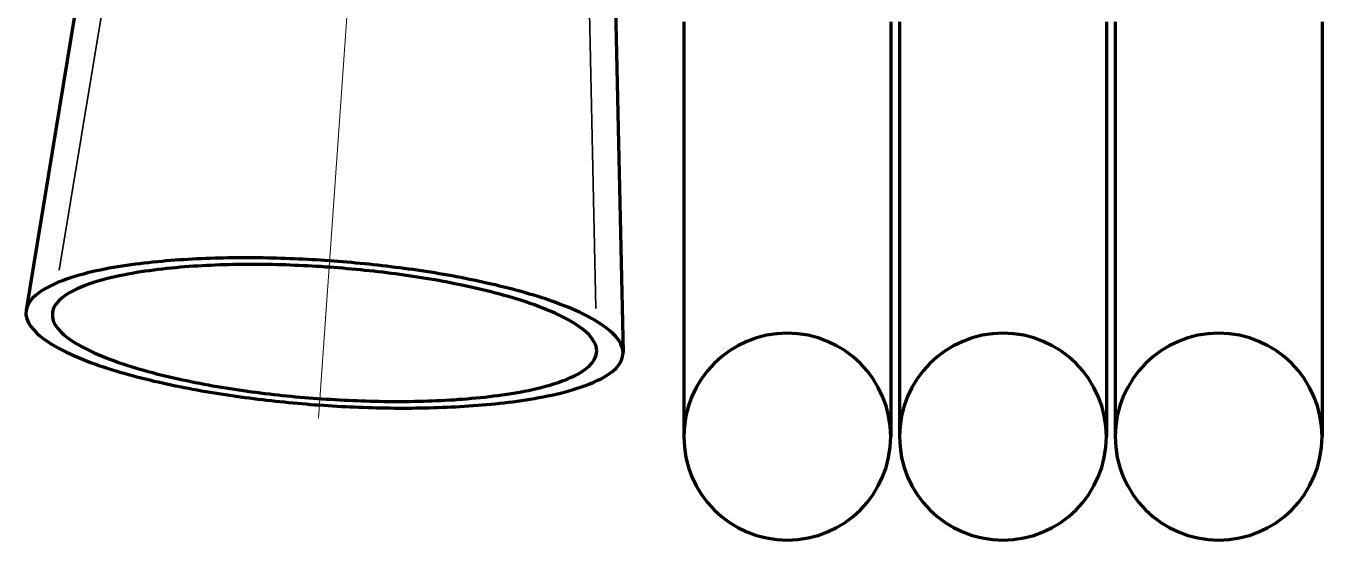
# Model space of a CAD drawing. Header units: millimetres. Extents: x 0 to 2208, y 0 to 420.
# Drawn here: x 160.52 to 175.25, y 148.27 to 154.11 of the extents above; entities that cross this region are included whole.
import ezdxf

# ---------------------------------------------------------------- set-up
doc = ezdxf.new("R2010")
doc.units = ezdxf.units.MM
doc.linetypes.add('IRAM-E-TRAZOS', pattern=[5, 4, -1])
doc.linetypes.add('IRAM-F-TRAZO-PUNTO', pattern=[20, 15, -2, 1, -2])
for name, color, linetype, lineweight in [('01-VISIBLE', 7, 'CONTINUOUS', 70), ('02-OCULTA', 4, 'IRAM-E-TRAZOS', 35), ('03-EJE', 1, 'IRAM-F-TRAZO-PUNTO', 18)]:
    doc.layers.add(name, color=color, linetype=linetype, lineweight=lineweight)

msp = doc.modelspace()

# ---------------------------------------------------------------- linework, layer by layer
at = {"layer": '01-VISIBLE'}
for p, q in [((163.693, 170.101), (160.525, 150.878)), ((166.884, 169.875), (167.306, 150.397))]:
    msp.add_line(p, q, dxfattribs=at)
for points in [[(167.996, 154.154), (167.996, 154.104), (167.996, 154.054), (167.996, 154.004), (167.996, 153.953), (167.996, 153.903), (167.996, 153.853), (167.996, 153.803), (167.996, 153.753), (167.996, 153.703), (167.996, 153.653), (167.996, 153.602), (167.996, 153.552), (167.996, 153.502), (167.996, 153.452), (167.996, 153.402), (167.996, 153.352), (167.996, 153.302), (167.996, 153.251), (167.996, 153.201), (167.996, 153.151), (167.996, 153.101), (167.996, 153.051), (167.996, 153.001), (167.996, 152.951), (167.996, 152.9), (167.996, 152.85), (167.996, 152.8), (167.996, 152.75), (167.996, 152.7), (167.996, 152.65), (167.996, 152.6), (167.996, 152.55), (167.996, 152.499), (167.996, 152.449), (167.996, 152.399), (167.996, 152.349), (167.996, 152.299), (167.996, 152.249), (167.996, 152.199), (167.996, 152.148), (167.996, 152.098), (167.996, 152.048), (167.996, 151.998), (167.996, 151.948), (167.996, 151.898), (167.996, 151.848), (167.996, 151.797), (167.996, 151.747), (167.996, 151.697), (167.996, 151.647), (167.996, 151.597), (167.996, 151.547), (167.996, 151.497), (167.996, 151.446), (167.996, 151.396), (167.996, 151.346), (167.996, 151.296), (167.996, 151.246), (167.996, 151.196), (167.996, 151.146), (167.996, 151.095), (167.996, 151.045), (167.996, 150.995), (167.996, 150.945), (167.996, 150.895), (167.996, 150.845), (167.996, 150.795), (167.996, 150.745), (167.996, 150.694), (167.996, 150.644), (167.996, 150.594), (167.996, 150.544), (167.996, 150.494), (167.996, 150.444), (167.996, 150.394), (167.996, 150.343), (167.996, 150.293), (167.996, 150.243), (167.996, 150.193), (167.996, 150.143), (167.996, 150.093), (167.996, 150.043), (167.996, 149.992), (167.996, 149.942), (167.996, 149.892), (167.996, 149.842), (167.996, 149.792), (167.996, 149.742), (167.996, 149.692), (167.996, 149.641), (167.996, 149.591), (167.996, 149.541), (167.996, 149.491), (167.996, 149.441)], [(170.346, 154.154), (170.346, 154.104), (170.346, 154.054), (170.346, 154.004), (170.346, 153.953), (170.346, 153.903), (170.346, 153.853), (170.346, 153.803), (170.346, 153.753), (170.346, 153.703), (170.346, 153.653), (170.346, 153.602), (170.346, 153.552), (170.346, 153.502), (170.346, 153.452), (170.346, 153.402), (170.346, 153.352), (170.346, 153.302), (170.346, 153.251), (170.346, 153.201), (170.346, 153.151), (170.346, 153.101), (170.346, 153.051), (170.346, 153.001), (170.346, 152.951), (170.346, 152.9), (170.346, 152.85), (170.346, 152.8), (170.346, 152.75), (170.346, 152.7), (170.346, 152.65), (170.346, 152.6), (170.346, 152.55), (170.346, 152.499), (170.346, 152.449), (170.346, 152.399), (170.346, 152.349), (170.346, 152.299), (170.346, 152.249), (170.346, 152.199), (170.346, 152.148), (170.346, 152.098), (170.346, 152.048), (170.346, 151.998), (170.346, 151.948), (170.346, 151.898), (170.346, 151.848), (170.346, 151.797), (170.346, 151.747), (170.346, 151.697), (170.346, 151.647), (170.346, 151.597), (170.346, 151.547), (170.346, 151.497), (170.346, 151.446), (170.346, 151.396), (170.346, 151.346), (170.346, 151.296), (170.346, 151.246), (170.346, 151.196), (170.346, 151.146), (170.346, 151.095), (170.346, 151.045), (170.346, 150.995), (170.346, 150.945), (170.346, 150.895), (170.346, 150.845), (170.346, 150.795), (170.346, 150.745), (170.346, 150.694), (170.346, 150.644), (170.346, 150.594), (170.346, 150.544), (170.346, 150.494), (170.346, 150.444), (170.346, 150.394), (170.346, 150.343), (170.346, 150.293), (170.346, 150.243), (170.346, 150.193), (170.346, 150.143), (170.346, 150.093), (170.346, 150.043), (170.346, 149.992), (170.346, 149.942), (170.346, 149.892), (170.346, 149.842), (170.346, 149.792), (170.346, 149.742), (170.346, 149.692), (170.346, 149.641), (170.346, 149.591), (170.346, 149.541), (170.346, 149.491), (170.346, 149.441)], [(170.446, 154.154), (170.446, 154.104), (170.446, 154.054), (170.446, 154.004), (170.446, 153.953), (170.446, 153.903), (170.446, 153.853), (170.446, 153.803), (170.446, 153.753), (170.446, 153.703), (170.446, 153.653), (170.446, 153.602), (170.446, 153.552), (170.446, 153.502), (170.446, 153.452), (170.446, 153.402), (170.446, 153.352), (170.446, 153.302), (170.446, 153.251), (170.446, 153.201), (170.446, 153.151), (170.446, 153.101), (170.446, 153.051), (170.446, 153.001), (170.446, 152.951), (170.446, 152.9), (170.446, 152.85), (170.446, 152.8), (170.446, 152.75), (170.446, 152.7), (170.446, 152.65), (170.446, 152.6), (170.446, 152.55), (170.446, 152.499), (170.446, 152.449), (170.446, 152.399), (170.446, 152.349), (170.446, 152.299), (170.446, 152.249), (170.446, 152.199), (170.446, 152.148), (170.446, 152.098), (170.446, 152.048), (170.446, 151.998), (170.446, 151.948), (170.446, 151.898), (170.446, 151.848), (170.446, 151.797), (170.446, 151.747), (170.446, 151.697), (170.446, 151.647), (170.446, 151.597), (170.446, 151.547), (170.446, 151.497), (170.446, 151.446), (170.446, 151.396), (170.446, 151.346), (170.446, 151.296), (170.446, 151.246), (170.446, 151.196), (170.446, 151.146), (170.446, 151.095), (170.446, 151.045), (170.446, 150.995), (170.446, 150.945), (170.446, 150.895), (170.446, 150.845), (170.446, 150.795), (170.446, 150.745), (170.446, 150.694), (170.446, 150.644), (170.446, 150.594), (170.446, 150.544), (170.446, 150.494), (170.446, 150.444), (170.446, 150.394), (170.446, 150.343), (170.446, 150.293), (170.446, 150.243), (170.446, 150.193), (170.446, 150.143), (170.446, 150.093), (170.446, 150.043), (170.446, 149.992), (170.446, 149.942), (170.446, 149.892), (170.446, 149.842), (170.446, 149.792), (170.446, 149.742), (170.446, 149.692), (170.446, 149.641), (170.446, 149.591), (170.446, 149.541), (170.446, 149.491), (170.446, 149.441)], [(172.796, 154.154), (172.796, 154.104), (172.796, 154.054), (172.796, 154.004), (172.796, 153.953), (172.796, 153.903), (172.796, 153.853), (172.796, 153.803), (172.796, 153.753), (172.796, 153.703), (172.796, 153.653), (172.796, 153.602), (172.796, 153.552), (172.796, 153.502), (172.796, 153.452), (172.796, 153.402), (172.796, 153.352), (172.796, 153.302), (172.796, 153.251), (172.796, 153.201), (172.796, 153.151), (172.796, 153.101), (172.796, 153.051), (172.796, 153.001), (172.796, 152.951), (172.796, 152.9), (172.796, 152.85), (172.796, 152.8), (172.796, 152.75), (172.796, 152.7), (172.796, 152.65), (172.796, 152.6), (172.796, 152.55), (172.796, 152.499), (172.796, 152.449), (172.796, 152.399), (172.796, 152.349), (172.796, 152.299), (172.796, 152.249), (172.796, 152.199), (172.796, 152.148), (172.796, 152.098), (172.796, 152.048), (172.796, 151.998), (172.796, 151.948), (172.796, 151.898), (172.796, 151.848), (172.796, 151.797), (172.796, 151.747), (172.796, 151.697), (172.796, 151.647), (172.796, 151.597), (172.796, 151.547), (172.796, 151.497), (172.796, 151.446), (172.796, 151.396), (172.796, 151.346), (172.796, 151.296), (172.796, 151.246), (172.796, 151.196), (172.796, 151.146), (172.796, 151.095), (172.796, 151.045), (172.796, 150.995), (172.796, 150.945), (172.796, 150.895), (172.796, 150.845), (172.796, 150.795), (172.796, 150.745), (172.796, 150.694), (172.796, 150.644), (172.796, 150.594), (172.796, 150.544), (172.796, 150.494), (172.796, 150.444), (172.796, 150.394), (172.796, 150.343), (172.796, 150.293), (172.796, 150.243), (172.796, 150.193), (172.796, 150.143), (172.796, 150.093), (172.796, 150.043), (172.796, 149.992), (172.796, 149.942), (172.796, 149.892), (172.796, 149.842), (172.796, 149.792), (172.796, 149.742), (172.796, 149.692), (172.796, 149.641), (172.796, 149.591), (172.796, 149.541), (172.796, 149.491), (172.796, 149.441)], [(172.896, 154.154), (172.896, 154.104), (172.896, 154.054), (172.896, 154.004), (172.896, 153.953), (172.896, 153.903), (172.896, 153.853), (172.896, 153.803), (172.896, 153.753), (172.896, 153.703), (172.896, 153.653), (172.896, 153.602), (172.896, 153.552), (172.896, 153.502), (172.896, 153.452), (172.896, 153.402), (172.896, 153.352), (172.896, 153.302), (172.896, 153.251), (172.896, 153.201), (172.896, 153.151), (172.896, 153.101), (172.896, 153.051), (172.896, 153.001), (172.896, 152.951), (172.896, 152.9), (172.896, 152.85), (172.896, 152.8), (172.896, 152.75), (172.896, 152.7), (172.896, 152.65), (172.896, 152.6), (172.896, 152.55), (172.896, 152.499), (172.896, 152.449), (172.896, 152.399), (172.896, 152.349), (172.896, 152.299), (172.896, 152.249), (172.896, 152.199), (172.896, 152.148), (172.896, 152.098), (172.896, 152.048), (172.896, 151.998), (172.896, 151.948), (172.896, 151.898), (172.896, 151.848), (172.896, 151.797), (172.896, 151.747), (172.896, 151.697), (172.896, 151.647), (172.896, 151.597), (172.896, 151.547), (172.896, 151.497), (172.896, 151.446), (172.896, 151.396), (172.896, 151.346), (172.896, 151.296), (172.896, 151.246), (172.896, 151.196), (172.896, 151.146), (172.896, 151.095), (172.896, 151.045), (172.896, 150.995), (172.896, 150.945), (172.896, 150.895), (172.896, 150.845), (172.896, 150.795), (172.896, 150.745), (172.896, 150.694), (172.896, 150.644), (172.896, 150.594), (172.896, 150.544), (172.896, 150.494), (172.896, 150.444), (172.896, 150.394), (172.896, 150.343), (172.896, 150.293), (172.896, 150.243), (172.896, 150.193), (172.896, 150.143), (172.896, 150.093), (172.896, 150.043), (172.896, 149.992), (172.896, 149.942), (172.896, 149.892), (172.896, 149.842), (172.896, 149.792), (172.896, 149.742), (172.896, 149.692), (172.896, 149.641), (172.896, 149.591), (172.896, 149.541), (172.896, 149.491), (172.896, 149.441)], [(175.246, 154.154), (175.246, 154.104), (175.246, 154.054), (175.246, 154.004), (175.246, 153.953), (175.246, 153.903), (175.246, 153.853), (175.246, 153.803), (175.246, 153.753), (175.246, 153.703), (175.246, 153.653), (175.246, 153.602), (175.246, 153.552), (175.246, 153.502), (175.246, 153.452), (175.246, 153.402), (175.246, 153.352), (175.246, 153.302), (175.246, 153.251), (175.246, 153.201), (175.246, 153.151), (175.246, 153.101), (175.246, 153.051), (175.246, 153.001), (175.246, 152.951), (175.246, 152.9), (175.246, 152.85), (175.246, 152.8), (175.246, 152.75), (175.246, 152.7), (175.246, 152.65), (175.246, 152.6), (175.246, 152.55), (175.246, 152.499), (175.246, 152.449), (175.246, 152.399), (175.246, 152.349), (175.246, 152.299), (175.246, 152.249), (175.246, 152.199), (175.246, 152.148), (175.246, 152.098), (175.246, 152.048), (175.246, 151.998), (175.246, 151.948), (175.246, 151.898), (175.246, 151.848), (175.246, 151.797), (175.246, 151.747), (175.246, 151.697), (175.246, 151.647), (175.246, 151.597), (175.246, 151.547), (175.246, 151.497), (175.246, 151.446), (175.246, 151.396), (175.246, 151.346), (175.246, 151.296), (175.246, 151.246), (175.246, 151.196), (175.246, 151.146), (175.246, 151.095), (175.246, 151.045), (175.246, 150.995), (175.246, 150.945), (175.246, 150.895), (175.246, 150.845), (175.246, 150.795), (175.246, 150.745), (175.246, 150.694), (175.246, 150.644), (175.246, 150.594), (175.246, 150.544), (175.246, 150.494), (175.246, 150.444), (175.246, 150.394), (175.246, 150.343), (175.246, 150.293), (175.246, 150.243), (175.246, 150.193), (175.246, 150.143), (175.246, 150.093), (175.246, 150.043), (175.246, 149.992), (175.246, 149.942), (175.246, 149.892), (175.246, 149.842), (175.246, 149.792), (175.246, 149.742), (175.246, 149.692), (175.246, 149.641), (175.246, 149.591), (175.246, 149.541), (175.246, 149.491), (175.246, 149.441)], [(165.61, 151.218), (165.561, 151.228), (165.512, 151.238), (165.463, 151.248), (165.413, 151.257), (165.364, 151.266), (165.315, 151.275), (165.265, 151.283), (165.216, 151.292), (165.166, 151.3), (165.117, 151.308), (165.067, 151.316), (165.017, 151.323), (164.968, 151.331), (164.918, 151.338), (164.868, 151.345), (164.819, 151.351), (164.769, 151.358), (164.719, 151.364), (164.669, 151.371), (164.62, 151.377), (164.57, 151.382), (164.52, 151.388), (164.47, 151.393), (164.42, 151.399), (164.37, 151.404), (164.32, 151.409), (164.27, 151.413), (164.22, 151.418), (164.17, 151.422), (164.12, 151.426), (164.07, 151.43), (164.02, 151.434), (163.97, 151.438), (163.92, 151.441), (163.87, 151.445), (163.82, 151.448), (163.77, 151.451), (163.72, 151.453), (163.67, 151.456), (163.62, 151.458), (163.57, 151.46), (163.52, 151.462), (163.469, 151.464), (163.419, 151.466), (163.369, 151.467), (163.319, 151.469), (163.269, 151.47), (163.219, 151.471), (163.169, 151.471), (163.118, 151.472), (163.068, 151.472), (163.018, 151.472), (162.968, 151.472), (162.918, 151.472), (162.868, 151.471), (162.817, 151.471), (162.767, 151.47), (162.717, 151.469), (162.667, 151.467), (162.617, 151.466), (162.567, 151.464), (162.516, 151.462), (162.466, 151.46), (162.416, 151.457), (162.366, 151.454), (162.316, 151.451), (162.266, 151.448), (162.216, 151.445), (162.166, 151.441), (162.116, 151.437), (162.066, 151.432), (162.016, 151.428), (161.966, 151.423), (161.916, 151.417), (161.866, 151.412), (161.817, 151.406), (161.767, 151.399), (161.717, 151.393), (161.667, 151.385), (161.618, 151.378), (161.568, 151.37), (161.519, 151.361), (161.469, 151.353), (161.42, 151.343), (161.371, 151.333), (161.322, 151.323), (161.273, 151.312), (161.224, 151.3), (161.176, 151.287), (161.127, 151.274), (161.079, 151.26), (161.031, 151.245), (160.984, 151.229), (160.937, 151.212), (160.89, 151.194), (160.844, 151.174), (160.798, 151.152), (160.754, 151.129), (160.711, 151.104), (160.669, 151.075), (160.63, 151.044), (160.594, 151.009), (160.563, 150.97), (160.539, 150.926), (160.525, 150.878)], [(165.46, 151.165), (165.411, 151.175), (165.362, 151.185), (165.313, 151.194), (165.264, 151.204), (165.215, 151.213), (165.166, 151.221), (165.116, 151.23), (165.067, 151.238), (165.018, 151.246), (164.968, 151.254), (164.919, 151.261), (164.869, 151.269), (164.82, 151.276), (164.77, 151.283), (164.721, 151.289), (164.671, 151.296), (164.621, 151.302), (164.572, 151.308), (164.522, 151.314), (164.472, 151.319), (164.422, 151.325), (164.373, 151.33), (164.323, 151.335), (164.273, 151.34), (164.223, 151.345), (164.173, 151.349), (164.124, 151.353), (164.074, 151.357), (164.024, 151.361), (163.974, 151.365), (163.924, 151.368), (163.874, 151.372), (163.824, 151.375), (163.774, 151.378), (163.724, 151.38), (163.674, 151.383), (163.624, 151.385), (163.574, 151.387), (163.524, 151.389), (163.474, 151.391), (163.424, 151.392), (163.374, 151.394), (163.324, 151.395), (163.274, 151.396), (163.224, 151.396), (163.174, 151.397), (163.124, 151.397), (163.074, 151.397), (163.024, 151.397), (162.974, 151.396), (162.924, 151.396), (162.874, 151.395), (162.824, 151.394), (162.774, 151.392), (162.724, 151.391), (162.674, 151.389), (162.624, 151.387), (162.574, 151.385), (162.524, 151.382), (162.474, 151.379), (162.424, 151.376), (162.374, 151.372), (162.324, 151.369), (162.275, 151.365), (162.225, 151.36), (162.175, 151.355), (162.125, 151.35), (162.075, 151.345), (162.026, 151.339), (161.976, 151.333), (161.927, 151.326), (161.877, 151.319), (161.827, 151.312), (161.778, 151.304), (161.729, 151.296), (161.68, 151.287), (161.63, 151.277), (161.581, 151.267), (161.533, 151.257), (161.484, 151.245), (161.435, 151.233), (161.387, 151.22), (161.339, 151.206), (161.291, 151.192), (161.244, 151.176), (161.197, 151.159), (161.15, 151.14), (161.104, 151.12), (161.059, 151.098), (161.015, 151.074), (160.973, 151.048), (160.933, 151.018), (160.896, 150.984), (160.863, 150.946), (160.838, 150.903), (160.824, 150.855)], [(167.306, 150.397), (167.299, 150.446), (167.281, 150.493), (167.256, 150.537), (167.225, 150.577), (167.191, 150.613), (167.153, 150.647), (167.114, 150.678), (167.073, 150.708), (167.031, 150.735), (166.988, 150.761), (166.945, 150.786), (166.9, 150.81), (166.855, 150.832), (166.81, 150.854), (166.764, 150.875), (166.718, 150.895), (166.672, 150.914), (166.625, 150.932), (166.578, 150.95), (166.531, 150.968), (166.484, 150.984), (166.436, 151.001), (166.388, 151.017), (166.34, 151.032), (166.292, 151.047), (166.244, 151.061), (166.196, 151.075), (166.148, 151.089), (166.099, 151.102), (166.051, 151.115), (166.002, 151.128), (165.953, 151.14), (165.904, 151.152), (165.856, 151.164), (165.807, 151.175), (165.758, 151.186), (165.708, 151.197), (165.659, 151.208), (165.61, 151.218)], [(167.007, 150.416), (166.999, 150.467), (166.979, 150.514), (166.952, 150.557), (166.919, 150.596), (166.882, 150.631), (166.843, 150.664), (166.802, 150.694), (166.76, 150.723), (166.716, 150.749), (166.672, 150.775), (166.626, 150.798), (166.581, 150.821), (166.534, 150.842), (166.488, 150.863), (166.441, 150.883), (166.393, 150.902), (166.345, 150.92), (166.298, 150.938), (166.249, 150.955), (166.201, 150.971), (166.153, 150.987), (166.104, 151.002), (166.055, 151.017), (166.006, 151.032), (165.957, 151.046), (165.908, 151.059), (165.858, 151.072), (165.809, 151.085), (165.759, 151.098), (165.71, 151.11), (165.66, 151.122), (165.61, 151.133), (165.56, 151.144), (165.51, 151.155), (165.46, 151.165)], [(160.525, 150.878), (160.523, 150.828), (160.533, 150.779), (160.553, 150.733), (160.58, 150.691), (160.611, 150.653), (160.646, 150.617), (160.684, 150.584), (160.723, 150.553), (160.764, 150.524), (160.806, 150.497), (160.849, 150.472), (160.893, 150.447), (160.937, 150.424), (160.982, 150.402), (161.027, 150.38), (161.073, 150.36), (161.119, 150.34), (161.165, 150.321), (161.211, 150.303), (161.258, 150.285), (161.305, 150.268), (161.352, 150.251), (161.4, 150.235), (161.447, 150.219), (161.495, 150.204), (161.543, 150.189), (161.59, 150.175), (161.638, 150.161), (161.687, 150.148), (161.735, 150.134), (161.783, 150.122), (161.832, 150.109), (161.88, 150.097), (161.929, 150.085), (161.977, 150.073), (162.026, 150.062), (162.075, 150.051), (162.124, 150.04), (162.173, 150.03), (162.221, 150.019), (162.27, 150.009), (162.32, 150), (162.369, 149.99), (162.418, 149.981), (162.467, 149.972), (162.516, 149.963), (162.565, 149.954), (162.615, 149.946), (162.664, 149.938), (162.713, 149.93), (162.763, 149.922), (162.812, 149.915), (162.862, 149.907), (162.911, 149.9), (162.961, 149.893), (163.01, 149.887), (163.06, 149.88), (163.11, 149.874), (163.159, 149.868), (163.209, 149.862), (163.259, 149.856), (163.308, 149.85), (163.358, 149.845), (163.408, 149.84), (163.457, 149.835), (163.507, 149.83), (163.557, 149.825), (163.607, 149.82), (163.657, 149.816), (163.706, 149.812), (163.756, 149.808), (163.806, 149.804), (163.856, 149.801), (163.906, 149.797), (163.956, 149.794), (164.006, 149.791), (164.056, 149.788), (164.106, 149.785), (164.156, 149.783), (164.206, 149.78), (164.256, 149.778), (164.305, 149.776), (164.355, 149.774), (164.405, 149.772), (164.455, 149.771), (164.505, 149.77), (164.555, 149.769), (164.605, 149.768), (164.655, 149.767), (164.705, 149.766), (164.755, 149.766), (164.805, 149.766), (164.855, 149.766), (164.905, 149.766), (164.955, 149.767), (165.005, 149.767), (165.055, 149.768), (165.105, 149.769), (165.155, 149.771), (165.205, 149.772), (165.255, 149.774), (165.305, 149.776), (165.355, 149.778), (165.405, 149.781), (165.455, 149.783), (165.505, 149.786), (165.555, 149.79), (165.605, 149.793), (165.655, 149.797), (165.705, 149.801), (165.755, 149.805), (165.804, 149.81), (165.854, 149.815), (165.904, 149.82), (165.954, 149.826), (166.003, 149.832), (166.053, 149.838), (166.102, 149.844), (166.152, 149.851), (166.201, 149.859), (166.251, 149.867), (166.3, 149.875), (166.349, 149.884), (166.398, 149.893), (166.447, 149.903), (166.496, 149.913), (166.545, 149.924), (166.594, 149.936), (166.642, 149.948), (166.691, 149.961), (166.739, 149.975), (166.786, 149.99), (166.834, 150.005), (166.881, 150.022), (166.928, 150.04), (166.974, 150.06), (167.019, 150.081), (167.064, 150.103), (167.107, 150.128), (167.149, 150.156), (167.189, 150.186), (167.226, 150.22), (167.258, 150.258), (167.284, 150.3), (167.301, 150.347), (167.306, 150.397)], [(160.824, 150.855), (160.823, 150.805), (160.834, 150.757), (160.856, 150.712), (160.885, 150.671), (160.918, 150.633), (160.955, 150.599), (160.993, 150.568), (161.034, 150.538), (161.076, 150.511), (161.119, 150.485), (161.162, 150.461), (161.207, 150.437), (161.252, 150.415), (161.297, 150.394), (161.343, 150.374), (161.389, 150.355), (161.435, 150.336), (161.482, 150.318), (161.529, 150.301), (161.576, 150.284), (161.624, 150.268), (161.671, 150.253), (161.719, 150.237), (161.767, 150.223), (161.815, 150.209), (161.863, 150.195), (161.911, 150.181), (161.96, 150.168), (162.008, 150.156), (162.057, 150.144), (162.105, 150.132), (162.154, 150.12), (162.203, 150.109), (162.251, 150.098), (162.3, 150.087), (162.349, 150.077), (162.398, 150.067), (162.447, 150.057), (162.497, 150.047), (162.546, 150.038), (162.595, 150.029), (162.644, 150.02), (162.694, 150.012), (162.743, 150.003), (162.792, 149.995), (162.842, 149.987), (162.891, 149.98), (162.941, 149.972), (162.99, 149.965), (163.04, 149.958), (163.089, 149.951), (163.139, 149.945), (163.189, 149.939), (163.238, 149.932), (163.288, 149.926), (163.338, 149.921), (163.388, 149.915), (163.437, 149.91), (163.487, 149.905), (163.537, 149.9), (163.587, 149.895), (163.637, 149.891), (163.687, 149.886), (163.736, 149.882), (163.786, 149.878), (163.836, 149.875), (163.886, 149.871), (163.936, 149.868), (163.986, 149.865), (164.036, 149.862), (164.086, 149.859), (164.136, 149.856), (164.186, 149.854), (164.236, 149.852), (164.286, 149.85), (164.336, 149.848), (164.386, 149.846), (164.436, 149.845), (164.486, 149.844), (164.536, 149.843), (164.586, 149.842), (164.636, 149.842), (164.686, 149.841), (164.736, 149.841), (164.786, 149.841), (164.837, 149.842), (164.887, 149.842), (164.937, 149.843), (164.987, 149.844), (165.037, 149.845), (165.087, 149.847), (165.137, 149.849), (165.187, 149.851), (165.237, 149.853), (165.287, 149.855), (165.337, 149.858), (165.387, 149.861), (165.437, 149.865), (165.487, 149.868), (165.536, 149.872), (165.586, 149.877), (165.636, 149.881), (165.686, 149.886), (165.736, 149.891), (165.785, 149.897), (165.835, 149.903), (165.885, 149.909), (165.934, 149.916), (165.984, 149.924), (166.033, 149.931), (166.083, 149.94), (166.132, 149.948), (166.181, 149.958), (166.23, 149.967), (166.279, 149.978), (166.328, 149.989), (166.377, 150.001), (166.425, 150.014), (166.473, 150.027), (166.521, 150.042), (166.569, 150.057), (166.616, 150.074), (166.663, 150.092), (166.709, 150.111), (166.754, 150.132), (166.798, 150.156), (166.841, 150.182), (166.882, 150.21), (166.921, 150.242), (166.955, 150.279), (166.983, 150.32), (167.001, 150.367), (167.007, 150.416)]]:
    msp.add_lwpolyline(points, dxfattribs=at)
for centre, start, end in [((169.171, 149.441), 90, 180), ((169.171, 149.441), 0, 90), ((171.621, 149.441), 90, 180), ((171.621, 149.441), 0, 90), ((174.071, 149.441), 90, 180), ((174.071, 149.441), 0, 90), ((169.171, 149.441), -180, -90), ((169.171, 149.441), 179.9979, -180), ((169.171, 149.441), 180, 0), ((169.171, 149.441), -90, 0), ((169.171, 149.441), 0, 0.0021), ((171.621, 149.441), -180, -90), ((171.621, 149.441), 179.9979, -180), ((171.621, 149.441), 180, 0), ((171.621, 149.441), -90, 0), ((171.621, 149.441), 0, 0.0021), ((174.071, 149.441), -180, -90), ((174.071, 149.441), 179.9979, -180), ((174.071, 149.441), 180, 0), ((174.071, 149.441), -90, 0), ((174.071, 149.441), 0, 0.0021)]:
    msp.add_arc(centre, 1.175, start, end, dxfattribs=at)
at = {"layer": '02-OCULTA'}
for p, q in [((163.992, 170.078), (160.824, 150.855)), ((166.585, 169.894), (167.007, 150.416))]:
    msp.add_line(p, q, dxfattribs=at)
for points in [[(167.996, 154.154), (167.996, 154.104), (167.996, 154.054), (167.996, 154.004), (167.996, 153.953), (167.996, 153.903), (167.996, 153.853), (167.996, 153.803), (167.996, 153.753), (167.996, 153.703), (167.996, 153.653), (167.996, 153.602), (167.996, 153.552), (167.996, 153.502), (167.996, 153.452), (167.996, 153.402), (167.996, 153.352), (167.996, 153.302), (167.996, 153.251), (167.996, 153.201), (167.996, 153.151), (167.996, 153.101), (167.996, 153.051), (167.996, 153.001), (167.996, 152.951), (167.996, 152.9), (167.996, 152.85), (167.996, 152.8), (167.996, 152.75), (167.996, 152.7), (167.996, 152.65), (167.996, 152.6), (167.996, 152.55), (167.996, 152.499), (167.996, 152.449), (167.996, 152.399), (167.996, 152.349), (167.996, 152.299), (167.996, 152.249), (167.996, 152.199), (167.996, 152.148), (167.996, 152.098), (167.996, 152.048), (167.996, 151.998), (167.996, 151.948), (167.996, 151.898), (167.996, 151.848), (167.996, 151.797), (167.996, 151.747), (167.996, 151.697), (167.996, 151.647), (167.996, 151.597), (167.996, 151.547), (167.996, 151.497), (167.996, 151.446), (167.996, 151.396), (167.996, 151.346), (167.996, 151.296), (167.996, 151.246), (167.996, 151.196), (167.996, 151.146), (167.996, 151.095), (167.996, 151.045), (167.996, 150.995), (167.996, 150.945), (167.996, 150.895), (167.996, 150.845), (167.996, 150.795), (167.996, 150.745), (167.996, 150.694), (167.996, 150.644), (167.996, 150.594), (167.996, 150.544), (167.996, 150.494), (167.996, 150.444), (167.996, 150.394), (167.996, 150.343), (167.996, 150.293), (167.996, 150.243), (167.996, 150.193), (167.996, 150.143), (167.996, 150.093), (167.996, 150.043), (167.996, 149.992), (167.996, 149.942), (167.996, 149.892), (167.996, 149.842), (167.996, 149.792), (167.996, 149.742), (167.996, 149.692), (167.996, 149.641), (167.996, 149.591), (167.996, 149.541), (167.996, 149.491), (167.996, 149.441)], [(170.346, 154.154), (170.346, 154.104), (170.346, 154.054), (170.346, 154.004), (170.346, 153.953), (170.346, 153.903), (170.346, 153.853), (170.346, 153.803), (170.346, 153.753), (170.346, 153.703), (170.346, 153.653), (170.346, 153.602), (170.346, 153.552), (170.346, 153.502), (170.346, 153.452), (170.346, 153.402), (170.346, 153.352), (170.346, 153.302), (170.346, 153.251), (170.346, 153.201), (170.346, 153.151), (170.346, 153.101), (170.346, 153.051), (170.346, 153.001), (170.346, 152.951), (170.346, 152.9), (170.346, 152.85), (170.346, 152.8), (170.346, 152.75), (170.346, 152.7), (170.346, 152.65), (170.346, 152.6), (170.346, 152.55), (170.346, 152.499), (170.346, 152.449), (170.346, 152.399), (170.346, 152.349), (170.346, 152.299), (170.346, 152.249), (170.346, 152.199), (170.346, 152.148), (170.346, 152.098), (170.346, 152.048), (170.346, 151.998), (170.346, 151.948), (170.346, 151.898), (170.346, 151.848), (170.346, 151.797), (170.346, 151.747), (170.346, 151.697), (170.346, 151.647), (170.346, 151.597), (170.346, 151.547), (170.346, 151.497), (170.346, 151.446), (170.346, 151.396), (170.346, 151.346), (170.346, 151.296), (170.346, 151.246), (170.346, 151.196), (170.346, 151.146), (170.346, 151.095), (170.346, 151.045), (170.346, 150.995), (170.346, 150.945), (170.346, 150.895), (170.346, 150.845), (170.346, 150.795), (170.346, 150.745), (170.346, 150.694), (170.346, 150.644), (170.346, 150.594), (170.346, 150.544), (170.346, 150.494), (170.346, 150.444), (170.346, 150.394), (170.346, 150.343), (170.346, 150.293), (170.346, 150.243), (170.346, 150.193), (170.346, 150.143), (170.346, 150.093), (170.346, 150.043), (170.346, 149.992), (170.346, 149.942), (170.346, 149.892), (170.346, 149.842), (170.346, 149.792), (170.346, 149.742), (170.346, 149.692), (170.346, 149.641), (170.346, 149.591), (170.346, 149.541), (170.346, 149.491), (170.346, 149.441)], [(170.446, 154.154), (170.446, 154.104), (170.446, 154.054), (170.446, 154.004), (170.446, 153.953), (170.446, 153.903), (170.446, 153.853), (170.446, 153.803), (170.446, 153.753), (170.446, 153.703), (170.446, 153.653), (170.446, 153.602), (170.446, 153.552), (170.446, 153.502), (170.446, 153.452), (170.446, 153.402), (170.446, 153.352), (170.446, 153.302), (170.446, 153.251), (170.446, 153.201), (170.446, 153.151), (170.446, 153.101), (170.446, 153.051), (170.446, 153.001), (170.446, 152.951), (170.446, 152.9), (170.446, 152.85), (170.446, 152.8), (170.446, 152.75), (170.446, 152.7), (170.446, 152.65), (170.446, 152.6), (170.446, 152.55), (170.446, 152.499), (170.446, 152.449), (170.446, 152.399), (170.446, 152.349), (170.446, 152.299), (170.446, 152.249), (170.446, 152.199), (170.446, 152.148), (170.446, 152.098), (170.446, 152.048), (170.446, 151.998), (170.446, 151.948), (170.446, 151.898), (170.446, 151.848), (170.446, 151.797), (170.446, 151.747), (170.446, 151.697), (170.446, 151.647), (170.446, 151.597), (170.446, 151.547), (170.446, 151.497), (170.446, 151.446), (170.446, 151.396), (170.446, 151.346), (170.446, 151.296), (170.446, 151.246), (170.446, 151.196), (170.446, 151.146), (170.446, 151.095), (170.446, 151.045), (170.446, 150.995), (170.446, 150.945), (170.446, 150.895), (170.446, 150.845), (170.446, 150.795), (170.446, 150.745), (170.446, 150.694), (170.446, 150.644), (170.446, 150.594), (170.446, 150.544), (170.446, 150.494), (170.446, 150.444), (170.446, 150.394), (170.446, 150.343), (170.446, 150.293), (170.446, 150.243), (170.446, 150.193), (170.446, 150.143), (170.446, 150.093), (170.446, 150.043), (170.446, 149.992), (170.446, 149.942), (170.446, 149.892), (170.446, 149.842), (170.446, 149.792), (170.446, 149.742), (170.446, 149.692), (170.446, 149.641), (170.446, 149.591), (170.446, 149.541), (170.446, 149.491), (170.446, 149.441)], [(172.796, 154.154), (172.796, 154.104), (172.796, 154.054), (172.796, 154.004), (172.796, 153.953), (172.796, 153.903), (172.796, 153.853), (172.796, 153.803), (172.796, 153.753), (172.796, 153.703), (172.796, 153.653), (172.796, 153.602), (172.796, 153.552), (172.796, 153.502), (172.796, 153.452), (172.796, 153.402), (172.796, 153.352), (172.796, 153.302), (172.796, 153.251), (172.796, 153.201), (172.796, 153.151), (172.796, 153.101), (172.796, 153.051), (172.796, 153.001), (172.796, 152.951), (172.796, 152.9), (172.796, 152.85), (172.796, 152.8), (172.796, 152.75), (172.796, 152.7), (172.796, 152.65), (172.796, 152.6), (172.796, 152.55), (172.796, 152.499), (172.796, 152.449), (172.796, 152.399), (172.796, 152.349), (172.796, 152.299), (172.796, 152.249), (172.796, 152.199), (172.796, 152.148), (172.796, 152.098), (172.796, 152.048), (172.796, 151.998), (172.796, 151.948), (172.796, 151.898), (172.796, 151.848), (172.796, 151.797), (172.796, 151.747), (172.796, 151.697), (172.796, 151.647), (172.796, 151.597), (172.796, 151.547), (172.796, 151.497), (172.796, 151.446), (172.796, 151.396), (172.796, 151.346), (172.796, 151.296), (172.796, 151.246), (172.796, 151.196), (172.796, 151.146), (172.796, 151.095), (172.796, 151.045), (172.796, 150.995), (172.796, 150.945), (172.796, 150.895), (172.796, 150.845), (172.796, 150.795), (172.796, 150.745), (172.796, 150.694), (172.796, 150.644), (172.796, 150.594), (172.796, 150.544), (172.796, 150.494), (172.796, 150.444), (172.796, 150.394), (172.796, 150.343), (172.796, 150.293), (172.796, 150.243), (172.796, 150.193), (172.796, 150.143), (172.796, 150.093), (172.796, 150.043), (172.796, 149.992), (172.796, 149.942), (172.796, 149.892), (172.796, 149.842), (172.796, 149.792), (172.796, 149.742), (172.796, 149.692), (172.796, 149.641), (172.796, 149.591), (172.796, 149.541), (172.796, 149.491), (172.796, 149.441)], [(172.896, 154.154), (172.896, 154.104), (172.896, 154.054), (172.896, 154.004), (172.896, 153.953), (172.896, 153.903), (172.896, 153.853), (172.896, 153.803), (172.896, 153.753), (172.896, 153.703), (172.896, 153.653), (172.896, 153.602), (172.896, 153.552), (172.896, 153.502), (172.896, 153.452), (172.896, 153.402), (172.896, 153.352), (172.896, 153.302), (172.896, 153.251), (172.896, 153.201), (172.896, 153.151), (172.896, 153.101), (172.896, 153.051), (172.896, 153.001), (172.896, 152.951), (172.896, 152.9), (172.896, 152.85), (172.896, 152.8), (172.896, 152.75), (172.896, 152.7), (172.896, 152.65), (172.896, 152.6), (172.896, 152.55), (172.896, 152.499), (172.896, 152.449), (172.896, 152.399), (172.896, 152.349), (172.896, 152.299), (172.896, 152.249), (172.896, 152.199), (172.896, 152.148), (172.896, 152.098), (172.896, 152.048), (172.896, 151.998), (172.896, 151.948), (172.896, 151.898), (172.896, 151.848), (172.896, 151.797), (172.896, 151.747), (172.896, 151.697), (172.896, 151.647), (172.896, 151.597), (172.896, 151.547), (172.896, 151.497), (172.896, 151.446), (172.896, 151.396), (172.896, 151.346), (172.896, 151.296), (172.896, 151.246), (172.896, 151.196), (172.896, 151.146), (172.896, 151.095), (172.896, 151.045), (172.896, 150.995), (172.896, 150.945), (172.896, 150.895), (172.896, 150.845), (172.896, 150.795), (172.896, 150.745), (172.896, 150.694), (172.896, 150.644), (172.896, 150.594), (172.896, 150.544), (172.896, 150.494), (172.896, 150.444), (172.896, 150.394), (172.896, 150.343), (172.896, 150.293), (172.896, 150.243), (172.896, 150.193), (172.896, 150.143), (172.896, 150.093), (172.896, 150.043), (172.896, 149.992), (172.896, 149.942), (172.896, 149.892), (172.896, 149.842), (172.896, 149.792), (172.896, 149.742), (172.896, 149.692), (172.896, 149.641), (172.896, 149.591), (172.896, 149.541), (172.896, 149.491), (172.896, 149.441)], [(175.246, 154.154), (175.246, 154.104), (175.246, 154.054), (175.246, 154.004), (175.246, 153.953), (175.246, 153.903), (175.246, 153.853), (175.246, 153.803), (175.246, 153.753), (175.246, 153.703), (175.246, 153.653), (175.246, 153.602), (175.246, 153.552), (175.246, 153.502), (175.246, 153.452), (175.246, 153.402), (175.246, 153.352), (175.246, 153.302), (175.246, 153.251), (175.246, 153.201), (175.246, 153.151), (175.246, 153.101), (175.246, 153.051), (175.246, 153.001), (175.246, 152.951), (175.246, 152.9), (175.246, 152.85), (175.246, 152.8), (175.246, 152.75), (175.246, 152.7), (175.246, 152.65), (175.246, 152.6), (175.246, 152.55), (175.246, 152.499), (175.246, 152.449), (175.246, 152.399), (175.246, 152.349), (175.246, 152.299), (175.246, 152.249), (175.246, 152.199), (175.246, 152.148), (175.246, 152.098), (175.246, 152.048), (175.246, 151.998), (175.246, 151.948), (175.246, 151.898), (175.246, 151.848), (175.246, 151.797), (175.246, 151.747), (175.246, 151.697), (175.246, 151.647), (175.246, 151.597), (175.246, 151.547), (175.246, 151.497), (175.246, 151.446), (175.246, 151.396), (175.246, 151.346), (175.246, 151.296), (175.246, 151.246), (175.246, 151.196), (175.246, 151.146), (175.246, 151.095), (175.246, 151.045), (175.246, 150.995), (175.246, 150.945), (175.246, 150.895), (175.246, 150.845), (175.246, 150.795), (175.246, 150.745), (175.246, 150.694), (175.246, 150.644), (175.246, 150.594), (175.246, 150.544), (175.246, 150.494), (175.246, 150.444), (175.246, 150.394), (175.246, 150.343), (175.246, 150.293), (175.246, 150.243), (175.246, 150.193), (175.246, 150.143), (175.246, 150.093), (175.246, 150.043), (175.246, 149.992), (175.246, 149.942), (175.246, 149.892), (175.246, 149.842), (175.246, 149.792), (175.246, 149.742), (175.246, 149.692), (175.246, 149.641), (175.246, 149.591), (175.246, 149.541), (175.246, 149.491), (175.246, 149.441)]]:
    msp.add_lwpolyline(points, dxfattribs=at)
for centre, start, end in [((169.171, 149.441), 90, 179.9979), ((169.171, 149.441), 0.0021, 90), ((171.621, 149.441), 90, 179.9979), ((171.621, 149.441), 0.0021, 90), ((174.071, 149.441), 90, 179.9979), ((174.071, 149.441), 0.0021, 90)]:
    msp.add_arc(centre, 1.175, start, end, dxfattribs=at)
at = {"layer": '03-EJE'}
msp.add_line((165.824, 177.53), (163.845, 149.651), dxfattribs=at)

doc.saveas('drawing.dxf')
